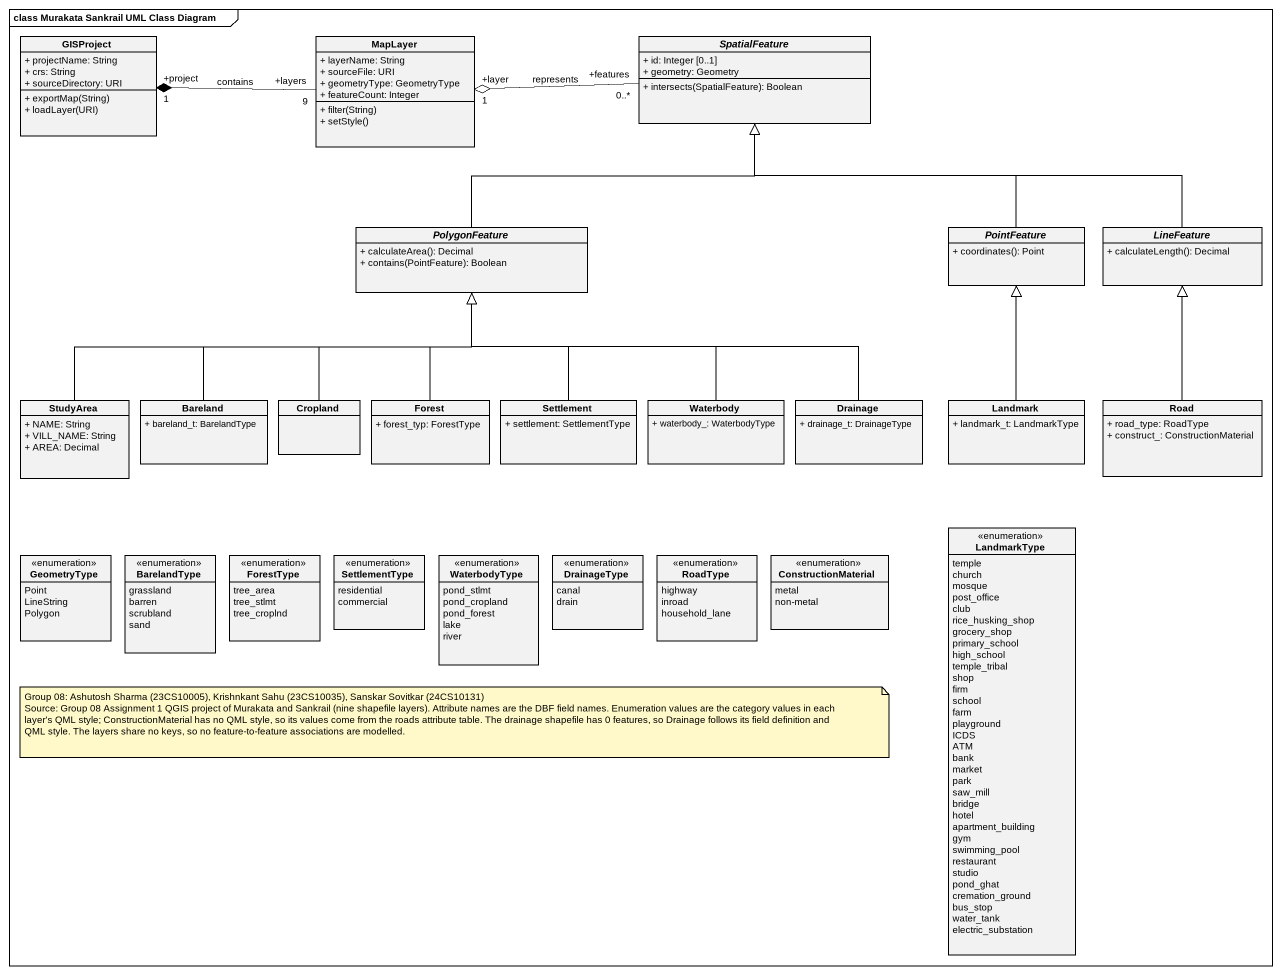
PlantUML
@startuml
mainframe class Murakata Sankrail UML Class Diagram
hide circle
hide empty members
skinparam classAttributeIconSize 0
class GISProject {
  + projectName: String
  + crs: String
  + sourceDirectory: URI
  + exportMap(String)
  + loadLayer(URI)
}
class MapLayer {
  + layerName: String
  + sourceFile: URI
  + geometryType: GeometryType
  + featureCount: Integer
  + filter(String)
  + setStyle()
}
abstract class SpatialFeature {
  + id: Integer [0..1]
  + geometry: Geometry
  + intersects(SpatialFeature): Boolean
}
abstract class PolygonFeature {
  + calculateArea(): Decimal
  + contains(PointFeature): Boolean
}
abstract class PointFeature {
  + coordinates(): Point
}
abstract class LineFeature {
  + calculateLength(): Decimal
}
class StudyArea {
  + NAME: String
  + VILL_NAME: String
  + AREA: Decimal
}
class Bareland {
  + bareland_t: BarelandType
}
class Cropland
class Forest {
  + forest_typ: ForestType
}
class Settlement {
  + settlement: SettlementType
}
class Waterbody {
  + waterbody_: WaterbodyType
}
class Drainage {
  + drainage_t: DrainageType
}
class Landmark {
  + landmark_t: LandmarkType
}
class Road {
  + road_type: RoadType
  + construct_: ConstructionMaterial
}
enum LandmarkType {
  temple
  church
  mosque
  post_office
  club
  rice_husking_shop
  grocery_shop
  primary_school
  high_school
  temple_tribal
  shop
  firm
  school
  farm
  playground
  ICDS
  ATM
  bank
  market
  park
  saw_mill
  bridge
  hotel
  apartment_building
  gym
  swimming_pool
  restaurant
  studio
  pond_ghat
  cremation_ground
  bus_stop
  water_tank
  electric_substation
}
enum GeometryType {
  Point
  LineString
  Polygon
}
enum BarelandType {
  grassland
  barren
  scrubland
  sand
}
enum ForestType {
  tree_area
  tree_stlmt
  tree_croplnd
}
enum SettlementType {
  residential
  commercial
}
enum WaterbodyType {
  pond_stlmt
  pond_cropland
  pond_forest
  lake
  river
}
enum DrainageType {
  canal
  drain
}
enum RoadType {
  highway
  inroad
  household_lane
}
enum ConstructionMaterial {
  metal
  non-metal
}
MapLayer "+layers\n9" -left-* "+project\n1" GISProject : contains
SpatialFeature "+features\n0..*" -left-o "+layer\n1" MapLayer : represents
PolygonFeature -up-|> SpatialFeature
PointFeature -up-|> SpatialFeature
LineFeature -left-|> SpatialFeature
StudyArea -right-|> PolygonFeature
Bareland -up-|> PolygonFeature
Cropland -up-|> PolygonFeature
Forest -up-|> PolygonFeature
Settlement -up-|> PolygonFeature
Waterbody -up-|> PolygonFeature
Drainage -left-|> PolygonFeature
Landmark -up-|> PointFeature
Road -up-|> LineFeature
note as N1
  Group 08: Ashutosh Sharma (23CS10005), Krishnkant Sahu (23CS10035), Sanskar Sovitkar (24CS10131)
  Source: Group 08 Assignment 1 QGIS project of Murakata and Sankrail (nine shapefile layers). Attribute names are the DBF field names. Enumeration values are the category values in each layer's QML style; ConstructionMaterial has no QML style, so its values come from the roads attribute table. The drainage shapefile has 0 features, so Drainage follows its field definition and QML style. The layers share no keys, so no feature-to-feature associations are modelled.
end note
@enduml
